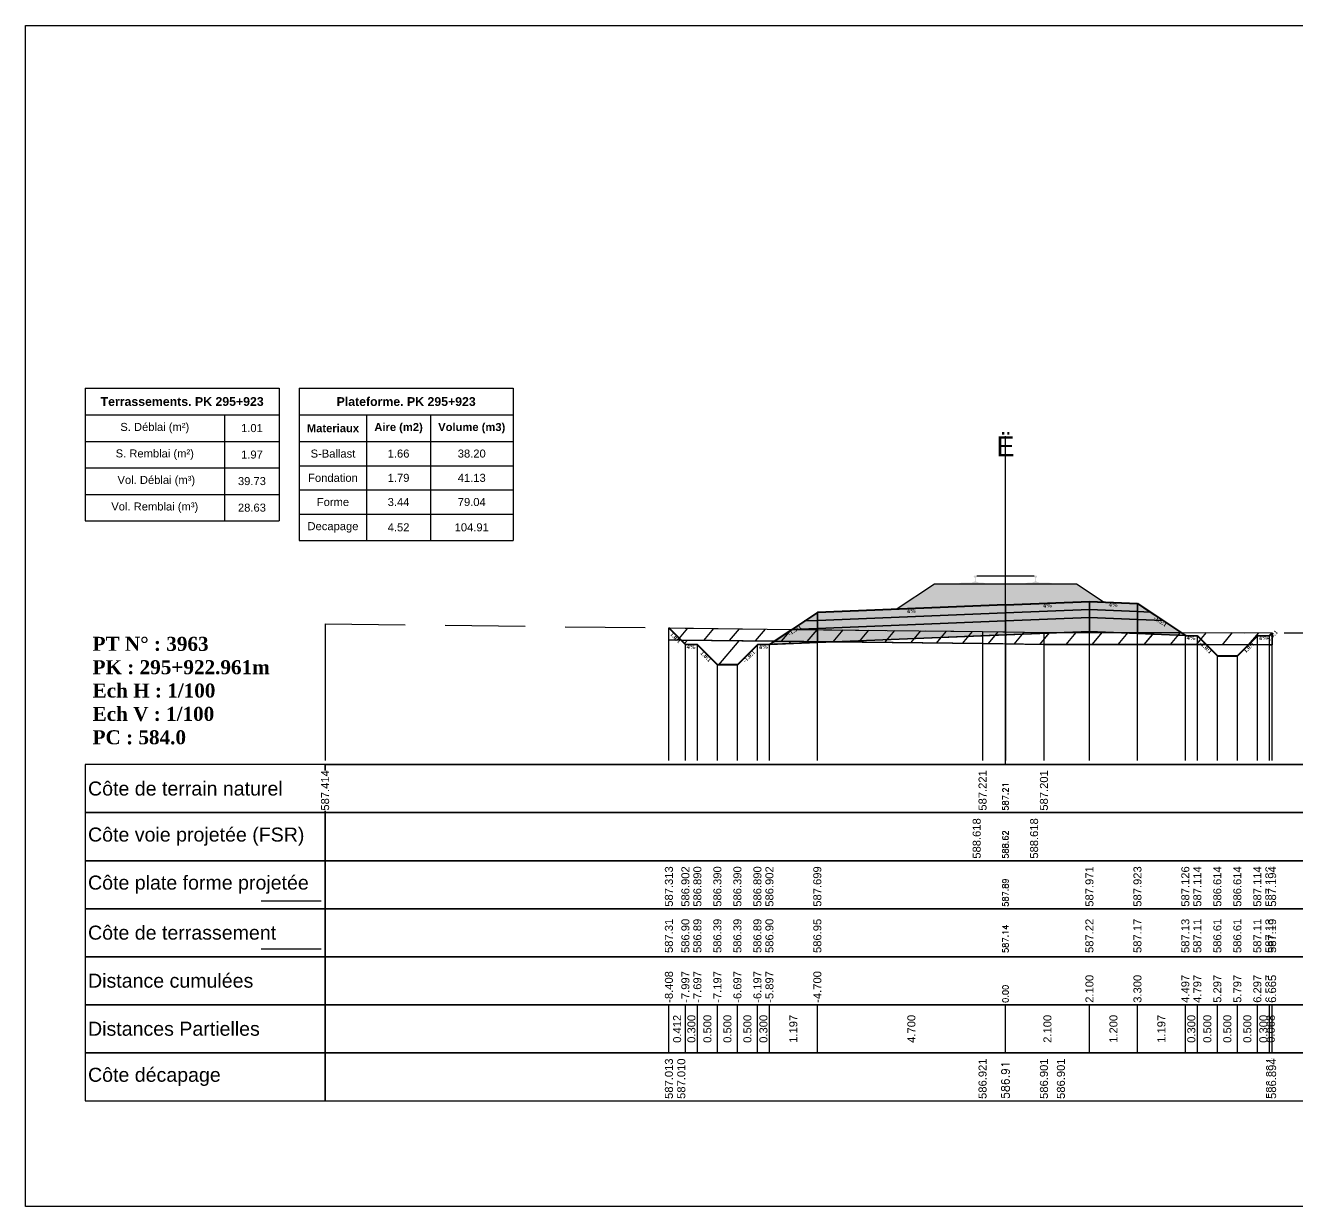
# Model space of a CAD drawing. Header units: millimetres. Extents: x 2762 to 3076, y 916 to 3305.
# Drawn here: x 2950.21 to 2982, y 1325.65 to 1355.15 of the extents above; entities that cross this region are included whole.
import ezdxf

# ---------------------------------------------------------------- set-up
doc = ezdxf.new("R2010")
doc.units = ezdxf.units.MM
doc.header["$LTSCALE"] = 2
doc.linetypes.add('CACHE', pattern=[9.525, 6.35, -3.175])
doc.linetypes.add('DASHED', pattern=[0.75, 0.5, -0.25])
for name, color, linetype in [('C-ANNO-TABL', 1, 'Continuous'), ('C-ANNO-TABL-TEXT', 150, 'Continuous'), ('C-ANNO-TABL-TITL', 150, 'Continuous'), ('C-ANNO-TABL-TTBL', 5, 'Continuous'), ('C-ROAD-CORR', 5, 'Continuous'), ('C-ROAD-SCTN', 7, 'Continuous')]:
    doc.layers.add(name, color=color, linetype=linetype)
doc.styles.add('ARIAL', font='arial.ttf')
doc.styles.add('C3D_Etiquette', font='romans.shx')
doc.styles.add('C3D_Profil_Travers', font='romans.shx')
doc.styles.get("Standard").update_dxf_attribs({"font": 'arial.ttf'})

msp = doc.modelspace()

# ---------------------------------------------------------------- hatches: boundary and pattern name
at = {"linetype": 'Continuous', "lineweight": -3}
msp.add_hatch(color=254, dxfattribs=at).paths.add_polyline_path([(2973.487, 1341.019), (2973.487, 1341.204), (2973.602, 1341.225), (2973.95, 1341.225), (2973.95, 1341.23), (2973.876, 1341.23), (2973.876, 1341.24), (2973.877, 1341.241), (2973.879, 1341.242), (2973.88, 1341.242), (2973.9, 1341.244), (2973.903, 1341.244), (2973.906, 1341.246), (2973.934, 1341.256), (2973.937, 1341.257), (2973.938, 1341.258), (2973.939, 1341.26), (2973.94, 1341.264), (2973.941, 1341.271), (2973.942, 1341.28), (2973.943, 1341.291), (2973.943, 1341.314), (2973.942, 1341.33), (2973.942, 1341.337), (2973.941, 1341.343), (2973.94, 1341.347), (2973.94, 1341.349), (2973.939, 1341.353), (2973.938, 1341.354), (2973.937, 1341.356), (2973.936, 1341.357), (2973.935, 1341.358), (2973.919, 1341.363), (2973.917, 1341.365), (2973.916, 1341.366), (2973.915, 1341.367), (2973.915, 1341.37), (2973.915, 1341.388), (2973.916, 1341.392), (2973.917, 1341.395), (2973.919, 1341.397), (2973.921, 1341.399), (2973.924, 1341.4), (2973.925, 1341.4), (2973.929, 1341.401), (2973.933, 1341.402), (2973.936, 1341.402), (2973.94, 1341.402), (2973.945, 1341.402), (2973.948, 1341.402), (2973.951, 1341.402), (2973.955, 1341.402), (2973.958, 1341.402), (2973.962, 1341.402), (2973.967, 1341.402), (2973.97, 1341.402), (2973.974, 1341.401), (2973.978, 1341.4), (2973.979, 1341.4), (2973.981, 1341.399), (2973.984, 1341.397), (2973.986, 1341.395), (2973.987, 1341.392), (2973.987, 1341.388), (2973.987, 1341.37), (2973.987, 1341.367), (2973.987, 1341.366), (2973.986, 1341.365), (2973.984, 1341.363), (2973.968, 1341.358), (2973.967, 1341.357), (2973.965, 1341.356), (2973.964, 1341.354), (2973.964, 1341.353), (2973.963, 1341.349), (2973.962, 1341.347), (2973.962, 1341.343), (2973.961, 1341.337), (2973.96, 1341.33), (2973.96, 1341.314), (2973.96, 1341.291), (2973.961, 1341.28), (2973.962, 1341.271), (2973.963, 1341.264), (2973.964, 1341.26), (2973.965, 1341.258), (2973.966, 1341.257), (2973.968, 1341.256), (2973.997, 1341.246), (2974, 1341.244), (2974.003, 1341.244), (2974.023, 1341.242), (2974.024, 1341.242), (2974.025, 1341.241), (2974.026, 1341.24), (2974.026, 1341.23), (2973.952, 1341.23), (2973.952, 1341.225), (2974.156, 1341.225), (2974.288, 1341.194), (2975.122, 1341.194), (2975.253, 1341.225), (2975.457, 1341.225), (2975.457, 1341.23), (2975.383, 1341.23), (2975.383, 1341.24), (2975.384, 1341.241), (2975.386, 1341.242), (2975.387, 1341.242), (2975.407, 1341.244), (2975.41, 1341.244), (2975.413, 1341.246), (2975.441, 1341.256), (2975.444, 1341.257), (2975.445, 1341.258), (2975.446, 1341.26), (2975.447, 1341.264), (2975.448, 1341.271), (2975.449, 1341.28), (2975.45, 1341.291), (2975.45, 1341.314), (2975.449, 1341.33), (2975.449, 1341.337), (2975.448, 1341.343), (2975.447, 1341.347), (2975.447, 1341.349), (2975.446, 1341.353), (2975.445, 1341.354), (2975.444, 1341.356), (2975.443, 1341.357), (2975.442, 1341.358), (2975.426, 1341.363), (2975.424, 1341.365), (2975.423, 1341.366), (2975.422, 1341.367), (2975.422, 1341.37), (2975.422, 1341.388), (2975.423, 1341.392), (2975.424, 1341.395), (2975.426, 1341.397), (2975.428, 1341.399), (2975.431, 1341.4), (2975.432, 1341.4), (2975.436, 1341.401), (2975.44, 1341.402), (2975.443, 1341.402), (2975.447, 1341.402), (2975.452, 1341.402), (2975.455, 1341.402), (2975.458, 1341.402), (2975.462, 1341.402), (2975.465, 1341.402), (2975.469, 1341.402), (2975.474, 1341.402), (2975.477, 1341.402), (2975.481, 1341.401), (2975.485, 1341.4), (2975.486, 1341.4), (2975.488, 1341.399), (2975.491, 1341.397), (2975.493, 1341.395), (2975.494, 1341.392), (2975.494, 1341.388), (2975.494, 1341.37), (2975.494, 1341.367), (2975.494, 1341.366), (2975.493, 1341.365), (2975.491, 1341.363), (2975.475, 1341.358), (2975.474, 1341.357), (2975.472, 1341.356), (2975.471, 1341.354), (2975.471, 1341.353), (2975.47, 1341.349), (2975.469, 1341.347), (2975.469, 1341.343), (2975.468, 1341.337), (2975.467, 1341.33), (2975.467, 1341.314), (2975.467, 1341.291), (2975.468, 1341.28), (2975.469, 1341.271), (2975.47, 1341.264), (2975.471, 1341.26), (2975.472, 1341.258), (2975.473, 1341.257), (2975.475, 1341.256), (2975.504, 1341.246), (2975.507, 1341.244), (2975.51, 1341.244), (2975.53, 1341.242), (2975.531, 1341.242), (2975.532, 1341.241), (2975.533, 1341.24), (2975.533, 1341.23), (2975.459, 1341.23), (2975.459, 1341.225), (2975.807, 1341.225), (2975.922, 1341.204), (2975.922, 1341.019)])
h = msp.add_hatch(dxfattribs=at)
h.set_pattern_fill('GRAVEL', color=252, scale=0.009, style=0)
h.set_pattern_definition([(228.0128, (2972.136781, 1340.790573), (-1.8288, -2.0574), [0.030755, -3.0447435]), (184.96974, (2972.116207, 1340.767713), (2.743199999, 0.228600013), [0.0527764, -5.2248644]), (132.51045, (2972.063629, 1340.763141), (2.286, -2.5146), [0.0372133, -3.684125]), (267.2737, (2971.974475, 1340.705991), (0.2286, 4.572), [0.0480604, -4.7579794]), (292.83365, (2971.972189, 1340.657985), (-1.143, 2.7432), [0.047127, -4.6655827]), (357.2737, (2971.990477, 1340.614551), (-4.572, 0.2286), [0.0480604, -4.7579794]), (37.69424, (2972.038483, 1340.6122654), (-2.9718, -2.286), [0.0635574, -6.2921804]), (72.25533, (2972.088775, 1340.651127), (1.6002, 5.0292), [0.0600048, -5.940473]), (121.42957, (2972.107063, 1340.708277), (-1.8288, 2.9718), [0.048223, -4.774099]), (175.23636, (2972.081917, 1340.749425), (2.5146, -0.2286), [0.055054, -2.697654]), (222.39744, (2972.027053, 1340.7539974), (-2.7432, -2.5146), [0.071197, -7.0485095]), (138.81407, (2972.20079, 1340.703705), (-1.6002, 1.3716), [0.0243004, -2.405751]), (171.46923, (2972.182501, 1340.719707), (2.9718, -0.4572), [0.0462314, -4.5769175]), (225, (2972.13678, 1340.72657), (-3e-17, -0.2286), [0.032329, -0.29096]), (203.1986, (2972.12078, 1340.753997), (1.143, 0.4572), [0.01741, -1.723556]), (291.8014, (2972.104777, 1340.74714), (-0.2286, 0.6858), [0.024621, -1.206428]), (30.9638, (2972.11392, 1340.72428), (0.6858, 0.4572), [0.039989, -1.292967]), (161.565, (2972.14821, 1340.74485), (0.4572, -0.2286), [0.028916, -0.693981]), (16.38954, (2971.972189, 1340.74714), (2.286, 0.6858), [0.040508, -4.0102944]), (70.34618, (2972.011051, 1340.75857), (-0.9144, -2.5146), [0.033984, -3.3643994]), (293.1986, (2972.14821, 1340.790573), (-0.4572, 1.143), [0.034819, -1.7061465]), (343.61046, (2972.161927, 1340.75857), (-2.286, 0.6858), [0.040508, -4.0102944]), (339.44395, (2971.97219, 1340.605407), (-1.143, 0.4572), [0.039063, -1.914096]), (294.77514, (2972.008765, 1340.591691), (-1.143, 2.5146), [0.0327305, -3.2403234]), (66.8014, (2972.150497, 1340.561973), (0.4572, 1.143), [0.034819, -1.7061465]), (17.35402, (2972.164213, 1340.593977), (-2.9718, -0.9144), [0.0383204, -3.793714]), (69.44395, (2972.038483, 1340.561973), (-0.4572, -1.143), [0.0195316, -1.933628]), (101.3099, (2972.13678, 1340.561973), (-0.2286, 0.9144), [0.011656, -1.1539795]), (165.9638, (2972.134495, 1340.573403), (0.6858, -0.2286), [0.047127, -0.895415]), (186.009, (2972.088775, 1340.584833), (2.286, 0.2286), [0.043674, -4.323723]), (303.69, (2972.11392, 1340.703705), (-0.2286, 0.4572), [0.032969, -0.79126]), (353.15723, (2972.132209, 1340.676273), (3.8862, -0.4572), [0.05756, -5.698441]), (60.9454, (2972.18936, 1340.669415), (-0.9144, -1.6002), [0.023536, -2.330045]), (90, (2972.2008, 1340.69), (-0.2286, 0.2286), [0.013716, -0.214884]), (120.25644, (2972.084203, 1340.591691), (0.9144, -1.6002), [0.031758, -3.1440547]), (48.0128, (2972.068201, 1340.619123), (1.8288, 2.0574), [0.06151, -3.0139886]), (0, (2972.10935, 1340.66484), (0.2286, 0.2286), [0.059436, -0.169164]), (325.30485, (2972.168785, 1340.664843), (2.286, -1.6002), [0.036145, -3.5783385]), (254.0546, (2972.198503, 1340.64427), (-0.2286, -0.9144), [0.033285, -1.6309485]), (207.64598, (2972.189359, 1340.612265), (-4.3434, -2.286), [0.054193, -5.365122]), (175.42608, (2972.141353, 1340.587119), (-2.9718, 0.2286), [0.0573327, -5.675926])])
h.paths.add_polyline_path([(2971.972, 1340.562), (2972.93, 1341.2), (2976.48, 1341.2), (2977.169, 1340.741), (2976.805, 1340.755)])
h = msp.add_hatch(color=11, dxfattribs=at)
h.paths.add_polyline_path([(2978.005, 1340.507), (2978.005, 1340.707), (2978.324, 1340.495)])
h.paths.add_polyline_path([(2976.805, 1340.555), (2976.805, 1340.755), (2978.005, 1340.707), (2978.005, 1340.507)])
h.paths.add_polyline_path([(2974.705, 1340.471), (2974.705, 1340.671), (2976.805, 1340.755), (2976.805, 1340.555)])
h.paths.add_polyline_path([(2970.005, 1340.283), (2970.005, 1340.483), (2974.705, 1340.671), (2974.705, 1340.471)])
h.paths.add_polyline_path([(2969.685, 1340.271), (2970.005, 1340.483), (2970.005, 1340.283)])
h = msp.add_hatch(color=83, dxfattribs=at)
h.paths.add_polyline_path([(2978.005, 1339.957), (2978.005, 1340.307), (2978.643, 1340.282), (2979.201, 1339.909)])
h.paths.add_polyline_path([(2976.805, 1340.005), (2976.805, 1340.355), (2978.005, 1340.307), (2978.005, 1339.957)])
h.paths.add_polyline_path([(2974.705, 1339.921), (2974.705, 1340.271), (2976.805, 1340.355), (2976.805, 1340.005)])
h.paths.add_polyline_path([(2970.005, 1339.733), (2970.005, 1340.083), (2974.705, 1340.271), (2974.705, 1339.921)])
h.paths.add_polyline_path([(2968.808, 1339.685), (2969.366, 1340.058), (2970.005, 1340.083), (2970.005, 1339.733)])
h = msp.add_hatch(color=30, dxfattribs=at)
h.paths.add_polyline_path([(2978.005, 1340.307), (2978.005, 1340.507), (2978.324, 1340.495), (2978.643, 1340.282)])
h.paths.add_polyline_path([(2976.805, 1340.355), (2976.805, 1340.555), (2978.005, 1340.507), (2978.005, 1340.307)])
h.paths.add_polyline_path([(2974.705, 1340.271), (2974.705, 1340.471), (2976.805, 1340.555), (2976.805, 1340.355)])
h.paths.add_polyline_path([(2970.005, 1340.083), (2970.005, 1340.283), (2974.705, 1340.471), (2974.705, 1340.271)])
h.paths.add_polyline_path([(2969.366, 1340.058), (2969.685, 1340.271), (2970.005, 1340.283), (2970.005, 1340.083)])
h = msp.add_hatch(dxfattribs=at)
h.set_pattern_fill('_U', color=150, scale=0.5, angle=50, style=0, pattern_type=0)
h.set_pattern_definition([(50, (2980.78254, 1339.6785), (-0.383022, 0.321394), [])])
h.paths.add_polyline_path([(2980.783, 1339.678), (2981.001, 1339.897), (2981.301, 1339.909), (2981.37, 1339.978), (2981.37, 1339.678), (2981.319, 1339.678)])
h.paths.add_polyline_path([(2979.095, 1339.981), (2981.37, 1339.978), (2981.301, 1339.909), (2981.001, 1339.897), (2980.783, 1339.678), (2979.719, 1339.68), (2979.501, 1339.897), (2979.201, 1339.909)])
h.paths.add_polyline_path([(2968.929, 1339.766), (2969.371, 1340.061), (2974.134, 1340.005), (2975.668, 1339.985), (2979.095, 1339.981), (2979.201, 1339.909), (2979.501, 1339.897), (2979.719, 1339.68), (2975.668, 1339.685), (2974.134, 1339.705)])
h.paths.add_polyline_path([(2966.296, 1340.097), (2969.371, 1340.061), (2968.929, 1339.766), (2966.6, 1339.794)])
h.paths.add_polyline_path([(2966.296, 1339.797), (2966.296, 1340.097), (2966.6, 1339.794)])
h = msp.add_hatch(dxfattribs=at)
h.set_pattern_fill('_U', color=3, angle=50, style=0, pattern_type=0)
h.set_pattern_definition([(50, (2980.7825, 1339.6785), (-0.766044, 0.64279), [])])
h.paths.add_polyline_path([(2980.783, 1339.678), (2981.001, 1339.897), (2981.301, 1339.909), (2981.37, 1339.978), (2981.37, 1339.678), (2981.319, 1339.678)])
h.paths.add_polyline_path([(2970.393, 1339.749), (2976.805, 1340.005), (2979.501, 1339.897), (2979.719, 1339.68), (2975.668, 1339.685), (2974.134, 1339.705)])
h.paths.add_polyline_path([(2966.296, 1339.797), (2966.296, 1340.097), (2966.6, 1339.794)])
h = msp.add_hatch(dxfattribs=at)
h.set_pattern_fill('_U', color=1, angle=50, style=0, pattern_type=0)
h.set_pattern_definition([(50, (2979.719, 1339.6798), (-0.766044, 0.64279), [])])
h.paths.add_polyline_path([(2979.719, 1339.68), (2980.783, 1339.678), (2980.501, 1339.397), (2980.001, 1339.397)])
h.paths.add_polyline_path([(2966.6, 1339.794), (2970.393, 1339.749), (2968.508, 1339.673), (2968.008, 1339.173), (2967.508, 1339.173), (2967.008, 1339.673), (2966.708, 1339.685)])

# ---------------------------------------------------------------- linework, layer by layer
at = {"color": 7, "linetype": 'Continuous', "lineweight": -3}
for p, q in [((2974.705, 1336.684), (2974.705, 1344.884)), ((2957.704, 1336.684), (2991.706, 1336.684)), ((2966.296, 1329.484), (2966.296, 1330.684)), ((2966.708, 1329.484), (2966.708, 1330.684)), ((2966.708, 1329.484), (2966.708, 1330.684)), ((2967.008, 1329.484), (2967.008, 1330.684)), ((2967.008, 1329.484), (2967.008, 1330.684)), ((2967.508, 1329.484), (2967.508, 1330.684)), ((2967.508, 1329.484), (2967.508, 1330.684)), ((2968.008, 1329.484), (2968.008, 1330.684)), ((2968.008, 1329.484), (2968.008, 1330.684)), ((2968.508, 1329.484), (2968.508, 1330.684)), ((2968.508, 1329.484), (2968.508, 1330.684)), ((2968.808, 1329.484), (2968.808, 1330.684)), ((2968.808, 1329.484), (2968.808, 1330.684)), ((2970.005, 1329.484), (2970.005, 1330.684)), ((2970.005, 1329.484), (2970.005, 1330.684)), ((2974.705, 1329.484), (2974.705, 1330.684)), ((2974.705, 1329.484), (2974.705, 1330.684)), ((2976.805, 1329.484), (2976.805, 1330.684)), ((2976.805, 1329.484), (2976.805, 1330.684)), ((2978.005, 1329.484), (2978.005, 1330.684)), ((2978.005, 1329.484), (2978.005, 1330.684)), ((2979.201, 1329.484), (2979.201, 1330.684)), ((2979.201, 1329.484), (2979.201, 1330.684)), ((2979.501, 1329.484), (2979.501, 1330.684)), ((2979.501, 1329.484), (2979.501, 1330.684)), ((2980.001, 1329.484), (2980.001, 1330.684)), ((2980.001, 1329.484), (2980.001, 1330.684)), ((2980.501, 1329.484), (2980.501, 1330.684)), ((2980.501, 1329.484), (2980.501, 1330.684)), ((2981.001, 1329.484), (2981.001, 1330.684)), ((2981.001, 1329.484), (2981.001, 1330.684)), ((2981.301, 1329.484), (2981.301, 1330.684)), ((2981.301, 1329.484), (2981.301, 1330.684)), ((2981.37, 1329.484), (2981.37, 1330.684))]:
    msp.add_line(p, q, dxfattribs=at)
at = {"color": 251, "linetype": 'Continuous', "lineweight": -3}
for p, q in [((2971.972, 1340.562), (2972.93, 1341.2)), ((2972.93, 1341.2), (2976.48, 1341.2)), ((2976.48, 1341.2), (2977.169, 1340.741)), ((2970.005, 1340.483), (2974.705, 1340.671)), ((2976.805, 1340.755), (2971.972, 1340.562)), ((2974.705, 1340.671), (2976.805, 1340.755)), ((2974.705, 1340.471), (2974.705, 1340.671)), ((2974.705, 1340.671), (2974.705, 1340.471)), ((2977.169, 1340.741), (2976.805, 1340.755)), ((2976.805, 1340.555), (2976.805, 1340.755)), ((2976.805, 1340.755), (2978.005, 1340.707)), ((2976.805, 1340.755), (2976.805, 1340.555)), ((2978.005, 1340.507), (2978.005, 1340.707)), ((2978.005, 1340.707), (2978.324, 1340.495)), ((2978.005, 1340.707), (2978.005, 1340.507)), ((2969.685, 1340.271), (2970.005, 1340.483)), ((2970.005, 1340.283), (2969.685, 1340.271)), ((2970.005, 1340.283), (2970.005, 1340.483)), ((2970.005, 1340.483), (2970.005, 1340.283)), ((2974.705, 1340.471), (2970.005, 1340.283)), ((2976.805, 1340.555), (2974.705, 1340.471)), ((2978.005, 1340.507), (2976.805, 1340.555)), ((2978.324, 1340.495), (2978.005, 1340.507))]:
    msp.add_line(p, q, dxfattribs=at)
at = {"color": 53, "linetype": 'Continuous', "lineweight": -3}
for p, q in [((2969.366, 1340.058), (2969.685, 1340.271)), ((2969.685, 1340.271), (2970.005, 1340.283)), ((2970.005, 1340.283), (2974.705, 1340.471)), ((2970.005, 1340.083), (2970.005, 1340.283)), ((2970.005, 1340.283), (2970.005, 1340.083)), ((2974.705, 1340.271), (2970.005, 1340.083)), ((2970.005, 1340.083), (2974.705, 1340.271)), ((2974.705, 1340.471), (2976.805, 1340.555)), ((2974.705, 1340.271), (2974.705, 1340.471)), ((2974.705, 1340.471), (2974.705, 1340.271)), ((2976.805, 1340.355), (2974.705, 1340.271)), ((2974.705, 1340.271), (2976.805, 1340.355)), ((2974.705, 1339.921), (2974.705, 1340.271)), ((2974.705, 1340.271), (2974.705, 1339.921)), ((2976.805, 1340.355), (2976.805, 1340.555)), ((2976.805, 1340.555), (2978.005, 1340.507)), ((2976.805, 1340.555), (2976.805, 1340.355)), ((2978.005, 1340.307), (2976.805, 1340.355)), ((2976.805, 1340.005), (2976.805, 1340.355)), ((2976.805, 1340.355), (2978.005, 1340.307)), ((2976.805, 1340.355), (2976.805, 1340.005)), ((2978.005, 1340.307), (2978.005, 1340.507)), ((2978.005, 1340.507), (2978.324, 1340.495)), ((2978.005, 1340.507), (2978.005, 1340.307)), ((2978.643, 1340.282), (2978.005, 1340.307)), ((2978.005, 1339.957), (2978.005, 1340.307)), ((2978.005, 1340.307), (2978.643, 1340.282)), ((2978.005, 1340.307), (2978.005, 1339.957)), ((2978.324, 1340.495), (2978.643, 1340.282)), ((2978.643, 1340.282), (2979.201, 1339.909)), ((2968.808, 1339.685), (2969.366, 1340.058)), ((2970.005, 1340.083), (2969.366, 1340.058)), ((2969.366, 1340.058), (2970.005, 1340.083)), ((2970.005, 1339.733), (2970.005, 1340.083)), ((2970.005, 1340.083), (2970.005, 1339.733)), ((2976.805, 1340.005), (2974.705, 1339.921)), ((2978.005, 1339.957), (2976.805, 1340.005)), ((2979.201, 1339.909), (2978.005, 1339.957)), ((2970.005, 1339.733), (2968.808, 1339.685)), ((2974.705, 1339.921), (2970.005, 1339.733))]:
    msp.add_line(p, q, dxfattribs=at)
at = {"color": 105, "linetype": 'DASHED', "lineweight": -3, "ltscale": 2}
for p, q in [((2957.705, 1340.198), (2974.134, 1340.005)), ((2974.134, 1340.005), (2974.705, 1339.997)), ((2974.705, 1339.997), (2975.668, 1339.985)), ((2975.668, 1339.985), (2991.705, 1339.965))]:
    msp.add_line(p, q, dxfattribs=at)
at = {"color": 98, "linetype": 'CACHE', "lineweight": -3}
for p, q in [((2957.705, 1340.198), (2957.705, 1336.784)), ((2974.134, 1340.005), (2974.134, 1336.784)), ((2974.705, 1339.997), (2974.705, 1336.784)), ((2975.668, 1339.985), (2975.668, 1336.784))]:
    msp.add_line(p, q, dxfattribs=at)
at = {"color": 253, "linetype": 'Continuous', "lineweight": -3}
for p, q in [((2966.296, 1340.097), (2969.371, 1340.061)), ((2966.6, 1339.794), (2966.296, 1340.097)), ((2966.296, 1339.797), (2966.296, 1340.097)), ((2966.296, 1340.097), (2966.6, 1339.794)), ((2966.296, 1339.797), (2966.296, 1340.097)), ((2966.296, 1340.097), (2966.6, 1339.794)), ((2968.929, 1339.766), (2969.371, 1340.061)), ((2969.371, 1340.061), (2968.929, 1339.766)), ((2969.371, 1340.061), (2974.134, 1340.005)), ((2970.393, 1339.749), (2976.805, 1340.005)), ((2974.134, 1340.005), (2975.668, 1339.985)), ((2975.668, 1339.985), (2979.095, 1339.981)), ((2976.805, 1340.005), (2979.501, 1339.897)), ((2979.095, 1339.981), (2981.37, 1339.978)), ((2979.201, 1339.909), (2979.095, 1339.981)), ((2979.095, 1339.981), (2979.201, 1339.909)), ((2981.301, 1339.909), (2981.37, 1339.978)), ((2981.37, 1339.978), (2981.301, 1339.909)), ((2981.301, 1339.909), (2981.37, 1339.978)), ((2981.37, 1339.978), (2981.37, 1339.678)), ((2981.37, 1339.978), (2981.37, 1339.678)), ((2966.6, 1339.794), (2966.296, 1339.797)), ((2966.6, 1339.794), (2966.296, 1339.797)), ((2968.929, 1339.766), (2966.6, 1339.794)), ((2966.6, 1339.794), (2970.393, 1339.749)), ((2966.708, 1339.685), (2966.6, 1339.794)), ((2967.008, 1339.673), (2966.708, 1339.685)), ((2967.508, 1339.173), (2967.008, 1339.673)), ((2968.508, 1339.673), (2968.008, 1339.173)), ((2970.393, 1339.749), (2968.508, 1339.673)), ((2974.134, 1339.705), (2968.929, 1339.766)), ((2974.134, 1339.705), (2970.393, 1339.749)), ((2975.668, 1339.685), (2974.134, 1339.705)), ((2975.668, 1339.685), (2974.134, 1339.705)), ((2979.719, 1339.68), (2975.668, 1339.685)), ((2979.719, 1339.68), (2975.668, 1339.685)), ((2979.501, 1339.897), (2979.201, 1339.909)), ((2979.201, 1339.909), (2979.501, 1339.897)), ((2979.719, 1339.68), (2979.501, 1339.897)), ((2979.501, 1339.897), (2979.719, 1339.68)), ((2979.501, 1339.897), (2979.719, 1339.68)), ((2980.783, 1339.678), (2979.719, 1339.68)), ((2979.719, 1339.68), (2980.783, 1339.678)), ((2980.001, 1339.397), (2979.719, 1339.68)), ((2980.783, 1339.678), (2980.501, 1339.397)), ((2980.783, 1339.678), (2981.001, 1339.897)), ((2981.001, 1339.897), (2980.783, 1339.678)), ((2980.783, 1339.678), (2981.001, 1339.897)), ((2981.319, 1339.678), (2980.783, 1339.678)), ((2981.319, 1339.678), (2980.783, 1339.678)), ((2981.001, 1339.897), (2981.301, 1339.909)), ((2981.301, 1339.909), (2981.001, 1339.897)), ((2981.001, 1339.897), (2981.301, 1339.909)), ((2981.37, 1339.678), (2981.319, 1339.678)), ((2981.37, 1339.678), (2981.319, 1339.678)), ((2980.501, 1339.397), (2980.001, 1339.397)), ((2968.008, 1339.173), (2967.508, 1339.173))]:
    msp.add_line(p, q, dxfattribs=at)
at = {"color": 8, "linetype": 'CACHE', "lineweight": -3}
for p, q in [((2966.296, 1336.784), (2966.296, 1340.097)), ((2976.805, 1336.784), (2976.805, 1340.005)), ((2978.005, 1336.784), (2978.005, 1339.957)), ((2981.37, 1336.784), (2981.37, 1339.978)), ((2966.708, 1336.784), (2966.708, 1339.685)), ((2967.008, 1336.784), (2967.008, 1339.673)), ((2968.508, 1336.784), (2968.508, 1339.673)), ((2968.808, 1336.784), (2968.808, 1339.685)), ((2970.005, 1336.784), (2970.005, 1339.733)), ((2974.705, 1336.784), (2974.705, 1339.921)), ((2974.705, 1336.784), (2974.705, 1339.921)), ((2979.201, 1336.784), (2979.201, 1339.909)), ((2979.501, 1336.784), (2979.501, 1339.897)), ((2981.001, 1336.784), (2981.001, 1339.897)), ((2981.301, 1336.784), (2981.301, 1339.909)), ((2980.001, 1336.784), (2980.001, 1339.397)), ((2980.501, 1336.784), (2980.501, 1339.397)), ((2967.508, 1336.784), (2967.508, 1339.173)), ((2968.008, 1336.784), (2968.008, 1339.173))]:
    msp.add_line(p, q, dxfattribs=at)
at = {"color": 6, "linetype": 'Continuous', "lineweight": -3}
for p, q in [((2966.296, 1339.797), (2966.606, 1339.793)), ((2966.606, 1339.793), (2974.134, 1339.705)), ((2974.134, 1339.705), (2974.705, 1339.697)), ((2974.705, 1339.697), (2975.668, 1339.685)), ((2975.668, 1339.685), (2976.092, 1339.684)), ((2976.092, 1339.684), (2981.319, 1339.678)), ((2981.319, 1339.678), (2981.37, 1339.678))]:
    msp.add_line(p, q, dxfattribs=at)
at = {"color": 154, "linetype": 'Continuous', "lineweight": -3}
msp.add_line((2956.104, 1333.284), (2957.604, 1333.284), dxfattribs=at)
at = {"color": 1, "linetype": 'Continuous', "lineweight": -3}
msp.add_line((2956.104, 1332.084), (2957.604, 1332.084), dxfattribs=at)
at = {"color": 7, "linetype": 'Continuous', "lineweight": -3}
for points in [[(2957.704, 1335.484), (2957.704, 1336.684), (2951.704, 1336.684), (2951.704, 1335.484)], [(2957.704, 1335.484), (2991.706, 1335.484), (2991.706, 1336.684), (2957.704, 1336.684)], [(2957.704, 1334.284), (2957.704, 1335.484), (2951.704, 1335.484), (2951.704, 1334.284)], [(2957.704, 1334.284), (2991.706, 1334.284), (2991.706, 1335.484), (2957.704, 1335.484)], [(2957.704, 1333.084), (2957.704, 1334.284), (2951.704, 1334.284), (2951.704, 1333.084)], [(2957.704, 1333.084), (2991.706, 1333.084), (2991.706, 1334.284), (2957.704, 1334.284)], [(2957.704, 1331.884), (2957.704, 1333.084), (2951.704, 1333.084), (2951.704, 1331.884)], [(2957.704, 1331.884), (2991.706, 1331.884), (2991.706, 1333.084), (2957.704, 1333.084)], [(2957.704, 1330.684), (2957.704, 1331.884), (2951.704, 1331.884), (2951.704, 1330.684)], [(2957.704, 1330.684), (2991.706, 1330.684), (2991.706, 1331.884), (2957.704, 1331.884)], [(2957.704, 1329.484), (2957.704, 1330.684), (2951.704, 1330.684), (2951.704, 1329.484)], [(2957.704, 1329.484), (2991.706, 1329.484), (2991.706, 1330.684), (2957.704, 1330.684)], [(2957.704, 1328.284), (2957.704, 1329.484), (2951.704, 1329.484), (2951.704, 1328.284)], [(2957.704, 1328.284), (2991.706, 1328.284), (2991.706, 1329.484), (2957.704, 1329.484)]]:
    msp.add_3dface(points, dxfattribs=at)
at = {"layer": 'C-ANNO-TABL', "color": 7, "linetype": 'Continuous', "lineweight": -3}
for p, q in [((2951.704, 1345.419), (2955.19, 1345.419)), ((2955.19, 1345.419), (2956.559, 1345.419)), ((2955.19, 1345.419), (2955.19, 1344.757)), ((2957.059, 1345.416), (2958.741, 1345.416)), ((2958.741, 1345.416), (2960.337, 1345.416)), ((2958.741, 1345.416), (2958.741, 1344.754)), ((2960.337, 1345.416), (2962.4, 1345.416)), ((2960.337, 1345.416), (2960.337, 1344.754)), ((2951.704, 1344.757), (2955.19, 1344.757)), ((2955.19, 1344.757), (2956.559, 1344.757)), ((2955.19, 1344.757), (2955.19, 1344.095)), ((2957.059, 1344.754), (2958.741, 1344.754)), ((2958.741, 1344.754), (2960.337, 1344.754)), ((2958.741, 1344.754), (2958.741, 1344.147)), ((2960.337, 1344.754), (2962.4, 1344.754)), ((2960.337, 1344.754), (2960.337, 1344.147)), ((2951.704, 1344.095), (2955.19, 1344.095)), ((2955.19, 1344.095), (2956.559, 1344.095)), ((2955.19, 1344.095), (2955.19, 1343.432)), ((2957.059, 1344.147), (2958.741, 1344.147)), ((2958.741, 1344.147), (2960.337, 1344.147)), ((2958.741, 1344.147), (2958.741, 1343.543)), ((2960.337, 1344.147), (2962.4, 1344.147)), ((2960.337, 1344.147), (2960.337, 1343.543)), ((2957.059, 1343.543), (2958.741, 1343.543)), ((2958.741, 1343.543), (2960.337, 1343.543)), ((2958.741, 1343.543), (2958.741, 1342.938)), ((2960.337, 1343.543), (2962.4, 1343.543)), ((2960.337, 1343.543), (2960.337, 1342.938)), ((2951.704, 1343.432), (2955.19, 1343.432)), ((2955.19, 1343.432), (2956.559, 1343.432)), ((2955.19, 1343.432), (2955.19, 1342.77)), ((2957.059, 1342.938), (2958.741, 1342.938)), ((2958.741, 1342.938), (2960.337, 1342.938)), ((2958.741, 1342.938), (2958.741, 1342.28)), ((2960.337, 1342.938), (2962.4, 1342.938)), ((2960.337, 1342.938), (2960.337, 1342.28))]:
    msp.add_line(p, q, dxfattribs=at)
at = {"layer": 'C-ANNO-TABL-TTBL', "color": 7, "linetype": 'Continuous', "lineweight": -3}
for p, q in [((2951.704, 1346.084), (2956.559, 1346.084)), ((2951.704, 1346.084), (2951.704, 1345.419)), ((2956.559, 1346.084), (2956.559, 1345.419)), ((2957.059, 1346.084), (2962.4, 1346.084)), ((2957.059, 1346.084), (2957.059, 1345.416)), ((2962.4, 1346.084), (2962.4, 1345.416)), ((2951.704, 1345.419), (2951.704, 1344.757)), ((2956.559, 1345.419), (2956.559, 1344.757)), ((2957.059, 1345.416), (2957.059, 1344.754)), ((2962.4, 1345.416), (2962.4, 1344.754)), ((2951.704, 1344.757), (2951.704, 1344.095)), ((2956.559, 1344.757), (2956.559, 1344.095)), ((2957.059, 1344.754), (2957.059, 1344.147)), ((2962.4, 1344.754), (2962.4, 1344.147)), ((2951.704, 1344.095), (2951.704, 1343.432)), ((2956.559, 1344.095), (2956.559, 1343.432)), ((2957.059, 1344.147), (2957.059, 1343.543)), ((2962.4, 1344.147), (2962.4, 1343.543)), ((2957.059, 1343.543), (2957.059, 1342.938)), ((2962.4, 1343.543), (2962.4, 1342.938)), ((2951.704, 1343.432), (2951.704, 1342.77)), ((2956.559, 1343.432), (2956.559, 1342.77)), ((2957.059, 1342.938), (2957.059, 1342.28)), ((2962.4, 1342.938), (2962.4, 1342.28)), ((2951.704, 1342.77), (2955.19, 1342.77)), ((2955.19, 1342.77), (2956.559, 1342.77)), ((2957.059, 1342.28), (2958.741, 1342.28)), ((2958.741, 1342.28), (2960.337, 1342.28)), ((2960.337, 1342.28), (2962.4, 1342.28))]:
    msp.add_line(p, q, dxfattribs=at)
at = {"layer": 'C-ROAD-CORR', "color": 1, "linetype": 'Continuous', "lineweight": 40}
for p, q in [((2974.705, 1340.671), (2970.005, 1340.483)), ((2974.705, 1340.671), (2976.805, 1340.755)), ((2976.805, 1340.755), (2978.005, 1340.707)), ((2978.005, 1340.707), (2979.201, 1339.909)), ((2970.005, 1340.483), (2968.808, 1339.685)), ((2966.708, 1339.685), (2966.296, 1340.097)), ((2981.301, 1339.909), (2981.37, 1339.978)), ((2967.008, 1339.673), (2966.708, 1339.685)), ((2967.508, 1339.173), (2967.008, 1339.673)), ((2968.508, 1339.673), (2968.008, 1339.173)), ((2968.808, 1339.685), (2968.508, 1339.673)), ((2979.201, 1339.909), (2979.501, 1339.897)), ((2979.501, 1339.897), (2980.001, 1339.397)), ((2980.501, 1339.397), (2981.001, 1339.897)), ((2981.001, 1339.897), (2981.301, 1339.909)), ((2980.001, 1339.397), (2980.501, 1339.397)), ((2968.008, 1339.173), (2967.508, 1339.173))]:
    msp.add_line(p, q, dxfattribs=at)
at = {"layer": 'C-ROAD-CORR', "color": 102, "linetype": 'Continuous', "lineweight": -3, "ltscale": 0.5}
for p, q in [((2974.705, 1339.921), (2976.805, 1340.005)), ((2976.805, 1340.005), (2978.005, 1339.957)), ((2978.005, 1339.957), (2979.201, 1339.909)), ((2970.005, 1339.733), (2968.808, 1339.685)), ((2974.705, 1339.921), (2970.005, 1339.733))]:
    msp.add_line(p, q, dxfattribs=at)
at = {"layer": 'C-ROAD-CORR', "color": 1, "linetype": 'Continuous', "lineweight": -3}
for p, q in [((2967.508, 1339.173), (2967.008, 1339.673)), ((2968.508, 1339.673), (2968.008, 1339.173)), ((2979.501, 1339.897), (2980.001, 1339.397)), ((2980.501, 1339.397), (2981.001, 1339.897))]:
    msp.add_line(p, q, dxfattribs=at)
at = {"layer": 'C-ROAD-SCTN', "color": 154, "linetype": 'Continuous', "lineweight": -3}
for p, q in [((2973.987, 1341.402), (2974.705, 1341.402)), ((2974.705, 1341.402), (2975.422, 1341.402)), ((2970.005, 1340.483), (2974.705, 1340.671)), ((2974.705, 1340.671), (2976.805, 1340.755)), ((2976.805, 1340.755), (2978.005, 1340.707)), ((2978.005, 1340.707), (2979.201, 1339.909)), ((2968.808, 1339.685), (2970.005, 1340.483)), ((2966.296, 1340.097), (2966.708, 1339.685)), ((2981.301, 1339.909), (2981.37, 1339.978)), ((2966.708, 1339.685), (2967.008, 1339.673)), ((2967.008, 1339.673), (2967.508, 1339.173)), ((2968.008, 1339.173), (2968.508, 1339.673)), ((2968.508, 1339.673), (2968.808, 1339.685)), ((2979.201, 1339.909), (2979.501, 1339.897)), ((2979.501, 1339.897), (2980.001, 1339.397)), ((2980.501, 1339.397), (2981.001, 1339.897)), ((2981.001, 1339.897), (2981.301, 1339.909)), ((2980.001, 1339.397), (2980.501, 1339.397)), ((2967.508, 1339.173), (2968.008, 1339.173))]:
    msp.add_line(p, q, dxfattribs=at)
at = {"layer": 'C-ROAD-SCTN', "color": 140, "linetype": 'Continuous', "lineweight": -3}
for p, q in [((2971.972, 1340.562), (2972.93, 1341.2)), ((2972.93, 1341.2), (2972.973, 1341.2)), ((2972.973, 1341.2), (2974.705, 1341.2)), ((2974.705, 1341.2), (2976.436, 1341.2)), ((2976.436, 1341.2), (2976.48, 1341.2)), ((2976.48, 1341.2), (2977.169, 1340.741))]:
    msp.add_line(p, q, dxfattribs=at)
at = {"layer": 'C-ROAD-SCTN', "color": 1, "linetype": 'Continuous', "lineweight": -3}
for p, q in [((2966.296, 1340.097), (2966.708, 1339.685)), ((2974.705, 1339.921), (2976.805, 1340.005)), ((2976.805, 1340.005), (2978.005, 1339.957)), ((2978.005, 1339.957), (2979.201, 1339.909)), ((2981.301, 1339.909), (2981.37, 1339.978)), ((2966.708, 1339.685), (2967.008, 1339.673)), ((2967.008, 1339.673), (2967.508, 1339.173)), ((2968.008, 1339.173), (2968.508, 1339.673)), ((2968.508, 1339.673), (2968.808, 1339.685)), ((2968.808, 1339.685), (2970.005, 1339.733)), ((2970.005, 1339.733), (2974.705, 1339.921)), ((2979.201, 1339.909), (2979.501, 1339.897)), ((2979.501, 1339.897), (2980.001, 1339.397)), ((2980.501, 1339.397), (2981.001, 1339.897)), ((2981.001, 1339.897), (2981.301, 1339.909)), ((2980.001, 1339.397), (2980.501, 1339.397)), ((2967.508, 1339.173), (2968.008, 1339.173))]:
    msp.add_line(p, q, dxfattribs=at)

# ---------------------------------------------------------------- texts
at = {"color": 7, "linetype": 'Continuous', "lineweight": -3}
for s, insert, char_height, attachment_point, style in [('{\\fWingdings|b0|i0|c2|p0;Ë}', (2974.705, 1344.384), 0.5, 8, 'C3D_Profil_Travers'), ('{\\fTimes New Roman|b1|i0|c0|p18;PT N° : 3963\\PPK : 295+922.961m\\PEch H : 1/100\\PEch V : 1/100\\PPC : 584.0}', (2951.893, 1337.184), 0.35, 7, 'C3D_Profil_Travers'), ('{\\fArial|b0|i0|c0|p34;Côte de terrain naturel}', (2951.779, 1336.084), 0.35, 4, 'C3D_Etiquette'), ('{\\fArial|b0|i0|c0|p34;Côte plate forme projetée}', (2951.779, 1333.684), 0.35, 4, 'C3D_Etiquette'), ('{\\fArial|b0|i0|c0|p34;Côte de terrassement}', (2951.779, 1332.484), 0.35, 4, 'C3D_Etiquette'), ('{\\fArial|b0|i0|c0|p34;Distance cumulées}', (2951.779, 1331.284), 0.35, 4, 'C3D_Etiquette'), ('{\\fArial|b0|i0|c0|p34;Distances Partielles}', (2951.779, 1330.084), 0.35, 4, 'C3D_Etiquette'), ('{\\fArial|b0|i0|c0|p34;Côte décapage}', (2951.779, 1328.884), 0.35, 4, 'C3D_Etiquette')]:
    msp.add_mtext(s, dxfattribs=dict(at, insert=insert, char_height=char_height, attachment_point=attachment_point, style=style))
at = {"color": 7, "linetype": 'Continuous', "lineweight": -3, "char_height": 0.1, "attachment_point": 2, "style": 'C3D_Etiquette'}
for s, insert, width, rotation in [('{\\fTimes New Roman|b1|i0|c0|p18;4%}', (2975.755, 1340.709), 0.37094, 2.2906), ('{\\fTimes New Roman|b1|i0|c0|p18;4%}', (2977.404, 1340.727), 0.42071, 357.7094), ('{\\fTimes New Roman|b1|i0|c0|p18;4%}', (2972.355, 1340.573), 0.42071, 2.2906), ('{\\fTimes New Roman|b1|i0|c0|p18;-1.5:1}', (2978.601, 1340.305), 0.34598, 326.3099), ('{\\fTimes New Roman|b1|i0|c0|p18;1.0:1}', (2966.499, 1339.888), 0.29001, 315), ('{\\fTimes New Roman|b1|i0|c0|p18;-1.5:1}', (2969.408, 1340.081), 0.34598, 33.6901), ('{\\fTimes New Roman|b1|i0|c0|p18;1.0:1}', (2981.338, 1339.941), 0.29001, 45), ('{\\fTimes New Roman|b1|i0|c0|p18;4%}', (2966.858, 1339.675), 0.37094, 357.7094), ('{\\fTimes New Roman|b1|i0|c0|p18;4%}', (2968.658, 1339.675), 0.42071, 2.2906), ('{\\fTimes New Roman|b1|i0|c0|p18;4%}', (2979.351, 1339.899), 0.42071, 357.7094), ('{\\fTimes New Roman|b1|i0|c0|p18;-1.0:1}', (2979.749, 1339.645), 0.34598, 315), ('{\\fTimes New Roman|b1|i0|c0|p18;1.0:1}', (2980.754, 1339.645), 0.29001, 45), ('{\\fTimes New Roman|b1|i0|c0|p18;4%}', (2981.152, 1339.899), 0.37094, 2.2906), ('{\\fTimes New Roman|b1|i0|c0|p18;1.0:1}', (2967.255, 1339.421), 0.29001, 315), ('{\\fTimes New Roman|b1|i0|c0|p18;-1.0:1}', (2968.261, 1339.421), 0.34598, 45)]:
    msp.add_mtext(s, dxfattribs=dict(at, insert=insert, width=width, rotation=rotation))
at = {"color": 7, "linetype": 'Continuous', "lineweight": -3, "rotation": 90, "style": 'C3D_Profil_Travers'}
for s, insert, char_height, attachment_point in [('587.21', (2974.705, 1335.534), 0.15, 4), ('588.62', (2974.705, 1334.334), 0.15, 4), ('587.89', (2974.705, 1333.134), 0.15, 4), ('{\\fArial|b0|i0|c0|p34;587.31}', (2966.296, 1331.979), 0.2, 4), ('{\\fArial|b0|i0|c0|p34;586.90}', (2966.708, 1331.979), 0.2, 4), ('{\\fArial|b0|i0|c0|p34;586.89}', (2967.008, 1331.979), 0.2, 4), ('{\\fArial|b0|i0|c0|p34;586.39}', (2967.508, 1331.979), 0.2, 4), ('{\\fArial|b0|i0|c0|p34;586.39}', (2968.008, 1331.979), 0.2, 4), ('{\\fArial|b0|i0|c0|p34;586.89}', (2968.508, 1331.979), 0.2, 4), ('{\\fArial|b0|i0|c0|p34;586.90}', (2968.808, 1331.979), 0.2, 4), ('{\\fArial|b0|i0|c0|p34;586.95}', (2970.005, 1331.979), 0.2, 4), ('587.14', (2974.705, 1331.979), 0.15, 4), ('{\\fArial|b0|i0|c0|p34;587.22}', (2976.805, 1331.979), 0.2, 4), ('{\\fArial|b0|i0|c0|p34;587.17}', (2978.005, 1331.979), 0.2, 4), ('{\\fArial|b0|i0|c0|p34;587.13}', (2979.201, 1331.979), 0.2, 4), ('{\\fArial|b0|i0|c0|p34;587.11}', (2979.501, 1331.979), 0.2, 4), ('{\\fArial|b0|i0|c0|p34;586.61}', (2980.001, 1331.979), 0.2, 4), ('{\\fArial|b0|i0|c0|p34;586.61}', (2980.501, 1331.979), 0.2, 4), ('{\\fArial|b0|i0|c0|p34;587.11}', (2981.001, 1331.979), 0.2, 4), ('{\\fArial|b0|i0|c0|p34;587.13}', (2981.301, 1331.979), 0.2, 4), ('{\\fArial|b0|i0|c0|p34;587.19}', (2981.37, 1331.979), 0.2, 4), ('0.00', (2974.705, 1330.734), 0.15, 4), ('{\\fArial|b0|i0|c0|p34;0.412}', (2966.502, 1330.084), 0.2, 5), ('{\\fArial|b0|i0|c0|p34;0.300}', (2966.858, 1330.084), 0.2, 5), ('{\\fArial|b0|i0|c0|p34;0.500}', (2967.258, 1330.084), 0.2, 5), ('{\\fArial|b0|i0|c0|p34;0.500}', (2967.758, 1330.084), 0.2, 5), ('{\\fArial|b0|i0|c0|p34;0.500}', (2968.258, 1330.084), 0.2, 5), ('{\\fArial|b0|i0|c0|p34;0.300}', (2968.658, 1330.084), 0.2, 5), ('{\\fArial|b0|i0|c0|p34;1.197}', (2969.406, 1330.084), 0.2, 5), ('{\\fArial|b0|i0|c0|p34;4.700}', (2972.355, 1330.084), 0.2, 5), ('{\\fArial|b0|i0|c0|p34;2.100}', (2975.755, 1330.084), 0.2, 5), ('{\\fArial|b0|i0|c0|p34;1.200}', (2977.405, 1330.084), 0.2, 5), ('{\\fArial|b0|i0|c0|p34;1.197}', (2978.603, 1330.084), 0.2, 5), ('{\\fArial|b0|i0|c0|p34;0.300}', (2979.351, 1330.084), 0.2, 5), ('{\\fArial|b0|i0|c0|p34;0.500}', (2979.751, 1330.084), 0.2, 5), ('{\\fArial|b0|i0|c0|p34;0.500}', (2980.251, 1330.084), 0.2, 5), ('{\\fArial|b0|i0|c0|p34;0.500}', (2980.751, 1330.084), 0.2, 5), ('{\\fArial|b0|i0|c0|p34;0.300}', (2981.151, 1330.084), 0.2, 5), ('{\\fArial|b0|i0|c0|p34;0.068}', (2981.336, 1330.084), 0.2, 5), ('586.91', (2974.705, 1328.334), 0.2, 4)]:
    msp.add_mtext(s, dxfattribs=dict(at, insert=insert, char_height=char_height, attachment_point=attachment_point))
at = {"color": 7, "linetype": 'Continuous', "lineweight": -3, "insert": (2951.779, 1334.884), "char_height": 0.35, "attachment_point": 4}
msp.add_mtext('{\\fArial|b0|i0|c0|p34;Côte voie projetée (FSR)}', dxfattribs=at)
at = {"layer": 'C-ANNO-TABL-TEXT', "color": 7, "linetype": 'Continuous', "lineweight": -3, "char_height": 0.2, "attachment_point": 5, "style": 'ARIAL'}
for s, insert in [('{\\fArial|b0|i0|c0|p34;\\C7;1.01}', (2955.875, 1345.088)), ('{\\fArial|b0|i0|c0|p34;\\C7;1.97}', (2955.875, 1344.426)), ('{\\fArial|b0|i0|c0|p34;\\C7;S-Ballast}', (2957.9, 1344.451)), ('{\\fArial|b0|i0|c0|p34;\\C7;1.66}', (2959.539, 1344.451)), ('{\\C18;\\c0;38.20}', (2961.368, 1344.451)), ('{\\fArial|b0|i0|c0|p34;\\C7;39.73}', (2955.875, 1343.764)), ('{\\fArial|b0|i0|c0|p34;\\C7;Fondation}', (2957.9, 1343.845)), ('{\\fArial|b0|i0|c0|p34;\\C7;1.79}', (2959.539, 1343.845)), ('{\\C18;\\c0;41.13}', (2961.368, 1343.845)), ('{\\fArial|b0|i0|c0|p34;\\C7;28.63}', (2955.875, 1343.101)), ('{\\fArial|b0|i0|c0|p34;\\C7;Forme}', (2957.9, 1343.241)), ('{\\fArial|b0|i0|c0|p34;\\C7;3.44}', (2959.539, 1343.241)), ('{\\C18;\\c0;79.04}', (2961.368, 1343.241)), ('{\\fArial|b0|i0|c0|p34;\\C7;Decapage}', (2957.9, 1342.609)), ('{\\fArial|b0|i0|c0|p34;\\C7;4.52}', (2959.539, 1342.609)), ('{\\C18;\\c0;104.91}', (2961.368, 1342.609))]:
    msp.add_mtext(s, dxfattribs=dict(at, insert=insert))
at = {"layer": 'C-ANNO-TABL-TITL', "color": 7, "linetype": 'Continuous', "lineweight": -3, "attachment_point": 5, "style": 'ARIAL'}
for s, insert, char_height in [('{\\fArial|b1|i0|c0|p34;\\C7;Terrassements. PK 295+923}', (2954.131, 1345.751), 0.22), ('{\\fArial|b1|i0|c0|p34;\\C18;\\c0;Plateforme. PK 295+923}', (2959.729, 1345.75), 0.22), ('{\\fArial|b0|i0|c0|p34;\\C7;S. Déblai (m²) }', (2953.447, 1345.088), 0.2), ('{\\fArial|b1|i0|c0|p34;\\C7;Materiaux   }', (2957.9, 1345.085), 0.2), ('{\\fArial|b1|i0|c0|p34;\\C7;Aire (m2)}', (2959.539, 1345.085), 0.2), ('{\\fArial|b1|i0|c0|p34;\\C7;Volume (m3)}', (2961.368, 1345.085), 0.2), ('{\\fArial|b0|i0|c0|p34;\\C7;S. Remblai (m²) }', (2953.447, 1344.426), 0.2), ('{\\fArial|b0|i0|c0|p34;\\C7; Vol. Déblai (m³) }', (2953.447, 1343.764), 0.2), ('{\\fArial|b0|i0|c0|p34;\\C7;Vol. Remblai (m³)}', (2953.447, 1343.101), 0.2)]:
    msp.add_mtext(s, dxfattribs=dict(at, insert=insert, char_height=char_height))

# ---------------------------------------------------------------- next in the draw order: texts
at = {"color": 7, "linetype": 'Continuous', "lineweight": -3, "char_height": 0.2, "attachment_point": 4, "rotation": 90, "style": 'C3D_Profil_Travers', "bg_fill": 3, "box_fill_scale": 1.000375, "bg_fill_color": 256, "bg_fill_true_color": 13158600, "bg_fill_transparency": 0}
for s, insert, width in [('{\\fArial|b0|i0|c0|p34;587.414}', (2957.705, 1335.534), 0.99471), ('{\\fArial|b0|i0|c0|p34;587.221}', (2974.134, 1335.534), 0.95654), ('{\\fArial|b0|i0|c0|p34;587.201}', (2975.668, 1335.534), 0.95654), ('{\\fArial|b0|i0|c0|p34;588.618}', (2973.987, 1334.334), 0.99595), ('{\\fArial|b0|i0|c0|p34;588.618}', (2975.422, 1334.334), 0.99595), ('{\\fArial|b0|i0|c0|p34;587.313}', (2966.296, 1333.134), 0.99553), ('{\\fArial|b0|i0|c0|p34;586.902}', (2966.708, 1333.134), 0.99347), ('{\\fArial|b0|i0|c0|p34;586.390}', (2967.508, 1333.134), 0.99484), ('{\\fArial|b0|i0|c0|p34;586.390}', (2968.008, 1333.134), 0.99484), ('{\\fArial|b0|i0|c0|p34;586.890}', (2968.508, 1333.134), 0.99484), ('{\\fArial|b0|i0|c0|p34;587.699}', (2970.005, 1333.134), 0.99595), ('{\\fArial|b0|i0|c0|p34;587.971}', (2976.805, 1333.134), 0.95654), ('{\\fArial|b0|i0|c0|p34;587.923}', (2978.005, 1333.134), 0.99553), ('{\\fArial|b0|i0|c0|p34;587.126}', (2979.201, 1333.134), 0.99539), ('{\\fArial|b0|i0|c0|p34;586.614}', (2980.001, 1333.134), 0.99471), ('{\\fArial|b0|i0|c0|p34;586.614}', (2980.501, 1333.134), 0.99471), ('{\\fArial|b0|i0|c0|p34;587.114}', (2981.001, 1333.134), 0.99471), ('{\\fArial|b0|i0|c0|p34;\\C256;-8.408}', (2966.296, 1330.734), 0.77879), ('{\\fArial|b0|i0|c0|p34;\\C256;-7.997}', (2966.708, 1330.734), 0.77838), ('{\\fArial|b0|i0|c0|p34;\\C256;-7.197}', (2967.508, 1330.734), 0.77838), ('{\\fArial|b0|i0|c0|p34;\\C256;-6.697}', (2968.008, 1330.734), 0.77838), ('{\\fArial|b0|i0|c0|p34;\\C256;-6.197}', (2968.508, 1330.734), 0.77838), ('{\\fArial|b0|i0|c0|p34;\\C256;-4.700}', (2970.005, 1330.734), 0.77769), ('{\\fArial|b0|i0|c0|p34;\\C256;2.100}', (2976.805, 1330.734), 0.6844), ('{\\fArial|b0|i0|c0|p34;\\C256;3.300}', (2978.005, 1330.734), 0.68082), ('{\\fArial|b0|i0|c0|p34;\\C256;4.497}', (2979.201, 1330.734), 0.68978), ('{\\fArial|b0|i0|c0|p34;\\C256;5.297}', (2980.001, 1330.734), 0.68165), ('{\\fArial|b0|i0|c0|p34;\\C256;5.797}', (2980.501, 1330.734), 0.68165), ('{\\fArial|b0|i0|c0|p34;\\C256;6.297}', (2981.001, 1330.734), 0.68275), ('{\\fArial|b0|i0|c0|p34;587.013}', (2966.296, 1328.334), 0.99553), ('{\\fArial|b0|i0|c0|p34;586.921}', (2974.134, 1328.334), 0.95654), ('{\\fArial|b0|i0|c0|p34;586.901}', (2975.668, 1328.334), 0.95654), ('{\\fArial|b0|i0|c0|p34;586.901}', (2976.092, 1328.334), 0.95654), ('{\\fArial|b0|i0|c0|p34;586.894}', (2981.319, 1328.334), 0.99471)]:
    msp.add_mtext(s, dxfattribs=dict(at, insert=insert, width=width))

# ---------------------------------------------------------------- next in the draw order: texts
for s, insert, width in [('{\\fArial|b0|i0|c0|p34;586.890}', (2967.008, 1333.134), 0.99484), ('{\\fArial|b0|i0|c0|p34;586.902}', (2968.808, 1333.134), 0.99347), ('{\\fArial|b0|i0|c0|p34;587.114}', (2979.501, 1333.134), 0.99471), ('{\\fArial|b0|i0|c0|p34;587.126}', (2981.301, 1333.134), 0.99539), ('{\\fArial|b0|i0|c0|p34;\\C256;-7.697}', (2967.008, 1330.734), 0.77838), ('{\\fArial|b0|i0|c0|p34;\\C256;-5.897}', (2968.808, 1330.734), 0.77838), ('{\\fArial|b0|i0|c0|p34;\\C256;4.797}', (2979.501, 1330.734), 0.68978), ('{\\fArial|b0|i0|c0|p34;\\C256;6.597}', (2981.301, 1330.734), 0.68275), ('{\\fArial|b0|i0|c0|p34;587.010}', (2966.606, 1328.334), 0.99484), ('{\\fArial|b0|i0|c0|p34;586.894}', (2981.37, 1328.334), 0.99471)]:
    msp.add_mtext(s, dxfattribs=dict(at, insert=insert, width=width))

# ---------------------------------------------------------------- next in the draw order: texts
for s, insert, width in [('{\\fArial|b0|i0|c0|p34;587.194}', (2981.37, 1333.134), 0.99471), ('{\\fArial|b0|i0|c0|p34;\\C256;6.665}', (2981.37, 1330.734), 0.68426)]:
    msp.add_mtext(s, dxfattribs=dict(at, insert=insert, width=width))

# ---------------------------------------------------------------- next in the draw order: linework, layer by layer
msp.add_lwpolyline([(2950.215, 1355.145), (2999.215, 1355.145), (2999.215, 1325.645), (2950.215, 1325.645)], close=True)

doc.saveas('drawing.dxf')
